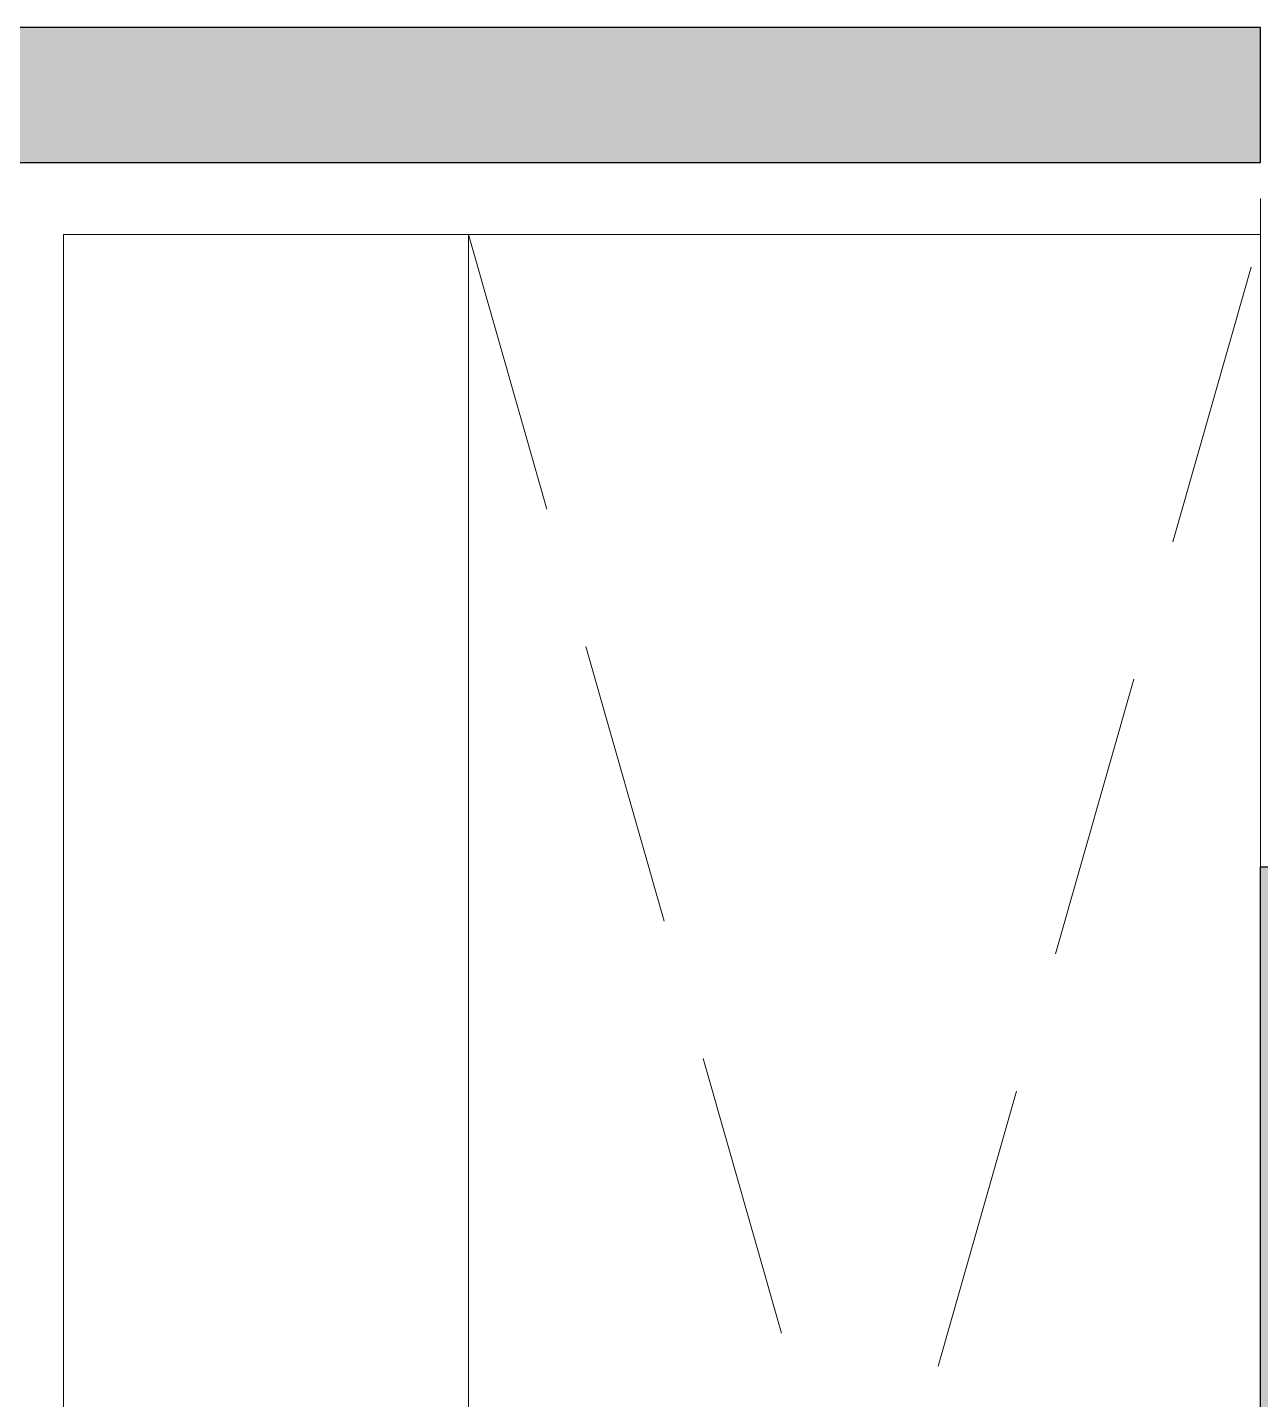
# Model space of a CAD drawing. Header units: millimetres. Extents: x 307301 to 459443, y -2888111 to -2805601.
# Drawn here: x 438578 to 439948, y -2870885 to -2869360 of the extents above; entities that cross this region are included whole.
import ezdxf

# ---------------------------------------------------------------- set-up
doc = ezdxf.new("R2010")
doc.units = ezdxf.units.MM
doc.header["$LTSCALE"] = 10
doc.header["$MEASUREMENT"] = 0
doc.linetypes.add('DASHED', pattern=[19.049999999999997, 12.7, -6.349999999999998])
doc.linetypes.add('HIDDEN', pattern=[9.524999999999999, 6.35, -3.175])
doc.layers.add('COL', color=2, linetype='Continuous')
doc.layers.add('WALL - PDA', color=1, linetype='Continuous')
for name, color, linetype, lineweight in [('COLUMN HATCH', 252, 'Continuous', 5), ('DOTTED', 7, 'DASHED', 5), ('ELEV', 143, 'Continuous', 9), ('HATCH WALL', 8, 'Continuous', 0)]:
    doc.layers.add(name, color=color, linetype=linetype, lineweight=lineweight)

# ---------------------------------------------------------------- blocks, each defined once
blk = doc.blocks.new('A$C9a3b0c70')
at = {"layer": 'COLUMN HATCH'}
h = blk.add_hatch(color=252, dxfattribs=at)
h.dxf.hatch_style = 1
h.paths.add_polyline_path([(5679.790654076263, 9855.387042894494), (6180.125564826187, 9855.387042894494), (6180.169919316657, 12057.02883390943), (5679.835008566733, 12057.02883390943)])
at = {"layer": 'COL', "elevation": 0.05547479510309496}
blk.add_lwpolyline([(5679.790654076263, 9855.387042894494), (6180.125564826187, 9855.387042894494), (6180.169919316657, 12057.02883390943), (5679.835008566733, 12057.02883390943)], close=True, dxfattribs=at)

msp = doc.modelspace()

# ---------------------------------------------------------------- hatches: boundary and pattern name
at = {"layer": 'HATCH WALL'}
msp.add_hatch(color=7, dxfattribs=at).paths.add_polyline_path([(438537.532441211, -2869509.966447222), (439947.5324412101, -2869509.966447222), (439947.5324412101, -2869359.966447222), (438537.532441211, -2869359.966447222)])

# ---------------------------------------------------------------- linework, layer by layer
at = {"layer": 'DOTTED', "color": 8, "linetype": 'HIDDEN', "ltscale": 5}
for p, q in [((439067.532441211, -2869589.966447222), (439947.5324412101, -2872679.966447222)), ((439067.532441211, -2872679.966447223), (439947.5324412101, -2869589.966447222))]:
    msp.add_line(p, q, dxfattribs=at)
at = {"layer": 'ELEV', "ltscale": 50}
for p, q in [((439947.5324412101, -2870299.966447222), (439947.5324412101, -2869549.966447222)), ((438617.532441211, -2869589.966447222), (439947.5324412101, -2869589.966447222)), ((438617.532441211, -2872679.966447223), (438617.532441211, -2869589.966447222)), ((439067.532441211, -2872679.966447223), (439067.532441211, -2869589.966447222))]:
    msp.add_line(p, q, dxfattribs=at)
at = {"layer": 'WALL - PDA', "elevation": 2.980013874553933e-10}
msp.add_lwpolyline([(438537.532441211, -2869509.966447222), (439947.5324412101, -2869509.966447222), (439947.5324412101, -2869359.966447222), (438537.532441211, -2869359.966447222)], close=True, dxfattribs=at)

# ---------------------------------------------------------------- block references
at = {"xscale": -1, "rotation": 180}
msp.add_blockref('A$C9a3b0c70', (434267.5930295638, -2860437.696101026), dxfattribs=at)

doc.saveas('drawing.dxf')
